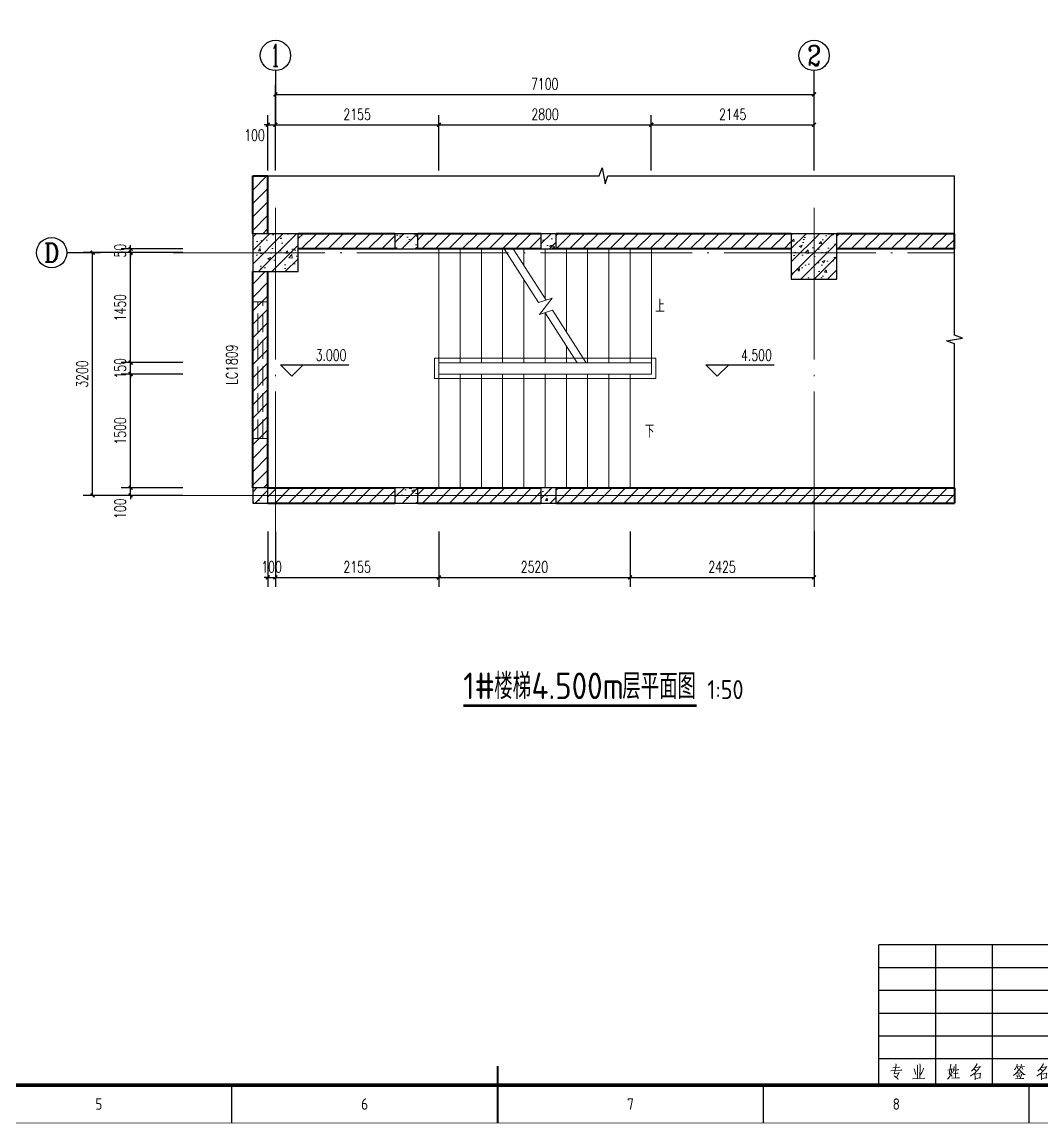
# Model space of a CAD drawing. Extents: x 238398 to 585159, y -66832 to 191741.
# Drawn here: x 379691 to 393136, y -66832 to -52309 of the extents above; entities that cross this region are included whole.
import ezdxf
from ezdxf.enums import TextEntityAlignment as Align

# ---------------------------------------------------------------- set-up
doc = ezdxf.new("R2010")
doc.units = 0
doc.header["$LTSCALE"] = 1000
doc.header["$MEASUREMENT"] = 0
doc.linetypes.add('DASH', pattern=[0.35, 0.25, -0.1])
doc.linetypes.add('DOTE', pattern=[2.42, 2, -0.2, 0.02, -0.2])
for name, color, linetype in [('AXIS', 3, 'Continuous'), ('AXIS_TEXT', 7, 'Continuous'), ('DIM_ELEV', 3, 'Continuous'), ('DIM_SYMB', 3, 'Continuous'), ('GZZ', 9, 'Continuous'), ('HQ2', 7, 'Continuous'), ('PUB_DIM', 76, 'Continuous'), ('WINDOW_TEXT', 7, 'Continuous')]:
    doc.layers.add(name, color=color, linetype=linetype)
for name, color, linetype, lineweight in [('COLUMN', 9, 'Continuous', 30), ('DOTE', 18, 'DOTE', 13), ('PUB_HATCH', 252, 'Continuous', 5), ('PUB_TEXT', 7, 'Continuous', 20), ('STAIR', 2, 'Continuous', 18), ('WALL', 4, 'Continuous', 40), ('WINDOW', 2, 'Continuous', 18)]:
    doc.layers.add(name, color=color, linetype=linetype, lineweight=lineweight)
doc.styles.add('_TCH_AXIS', font='complex.shx', dxfattribs={"bigfont": 'gbcbig.shx'})
doc.styles.add('_TCH_DIM', font='SIMPLEX', dxfattribs={"bigfont": 'GBCBIG'})
doc.styles.add('_TCH_DIM_T3', font='SIMPLEX', dxfattribs={"width": 0.705882, "bigfont": 'GBCBIG'})
doc.styles.add('_TCH_WINDOW', font='geditxt.shx', dxfattribs={"bigfont": 'hztxt1.shx'})
doc.styles.get("Standard").update_dxf_attribs({"font": 'gbenor.shx', "bigfont": 'gbcbig.shx'})
doc.styles.add('TK', font='GEDITXT.SHX', dxfattribs={"width": 0.85, "height": 3.5, "bigfont": 'hztxt1.shx'})
doc.dimstyles.new('_TCH_ARCH&&50', dxfattribs={"dimtxt": 148.75, "dimasz": 50, "dimexe": 125, "dimexo": 150, "dimgap": 63.125, "dimtad": 1, "dimdec": 0, "dimzin": 0, "dimdsep": 46, "dimtxsty": '_TCH_DIM_T3', "dimblk": 'ARCHTICK', "dimcen": 0.09, "dimazin": 2, "dimtfac": 1, "dimtdec": 0, "dimtix": 1, "dimtmove": 2, "dimatfit": 3, "dimfxl": 1, "dimtolj": 1, "dimtzin": 0, "dimarcsym": 0})
pattern_1 = [(45, (0, 89.76), (-88.388383, 88.388383), [])]
pattern_2 = [(45, (0, 0), (-88.388348, 88.388348), []), (50, (0, 0), (358.6301, -31.37607), [37.5, -412.5]), (355, (0, 0), (-69.37567, 376.09607), [30, -330]), (100.4514, (29.9, -2.6), (289.2547, 344.71977), [31.8701, -350.57106]), (46.1842, (0, 100), (533.6205, -82.7595), [56.25, -618.75]), (96.6356, (44.47, 93.1), (467.33135, 487.05894), [47.80514, -525.8565]), (351.1842, (0, 100), (467.331, 487.0593), [45, -495]), (21, (50, 75), (298.45353, -201.30945), [37.5, -412.5]), (326, (50, 75), (121.65767, 362.57502), [30, -330]), (71.4514, (74.87, 58.22), (420.1113, 161.26525), [31.8701, -350.57106]), (37.5, (0, 0), (6.079928, 166.446927), [0, -326, 0, -335, 0, -331.25]), (7.5, (0, 0), (131.53477, 197.205856), [0, -191, 0, -318.5, 0, -126.25]), (327.5, (-111.5, 0), (266.91122, -11.277436), [0, -125, 0, -390, 0, -517.5]), (317.5, (-161.5, 0), (291.59308, 50.05249), [0, -162.5, 0, -259, 0, -367.5])]

# ---------------------------------------------------------------- blocks, each defined once
blk = doc.blocks.new('GEDI_WK_A1')
at = {"color": 3}
for p, q in [((350.42, 0), (350.42, 10)), ((420.5, 0), (420.5, 10)), ((490.58, 0), (490.58, 10)), ((560.67, 0), (560.67, 10))]:
    blk.add_line(p, q, dxfattribs=at)
for points, const_width in [([(0, 0), (841, 0), (841, 594), (0, 594)], 0.1), ([(25, 10), (831, 10), (831, 584), (25, 584)], 1)]:
    blk.add_lwpolyline(points, close=True, dxfattribs=dict(at, const_width=const_width))
at = {"color": 3, "const_width": 0.5}
blk.add_lwpolyline([(420.5, 0), (420.5, 15)], dxfattribs=at)
at = {"color": 3}
for s, p in [('5', (315.38, 5)), ('6', (385.46, 5)), ('7', (455.54, 5)), ('8', (525.62, 5))]:
    blk.add_text(s, height=3, dxfattribs=at).set_placement(p, align=Align.MIDDLE)
blk = doc.blocks.new('GEDI_HQ2_2012')
at = {"layer": 'HQ2', "color": 2}
for p, q in [((0, 37), (-65, 37)), ((-65, 0), (-65, 37)), ((-50, 0), (-50, 37)), ((-35, 0), (-35, 37)), ((-15, 0), (-15, 37)), ((0, 0), (0, 37)), ((-65, 31), (0, 31)), ((-65, 25), (0, 25)), ((-65, 19), (0, 19)), ((-65, 13), (0, 13)), ((-65, 7), (0, 7)), ((0, 0), (0, 7)), ((-65, 0), (0, 0))]:
    blk.add_line(p, q, dxfattribs=at)
at = {"layer": 'HQ2', "color": 7, "lineweight": 0}
for points in [[(-61.84, 3.75), (-58.95, 3.96), (-59.09, 3.99), (-59.26, 3.96)], [(-61.32, 4.51), (-59.5, 4.74), (-59.61, 4.74), (-59.81, 4.67)], [(-60.48, 5.59), (-60.45, 5.32), (-60.68, 4.06), (-60.94, 2.94), (-61, 3), (-59.61, 3.24), (-59.64, 3.34), (-60.33, 1.98)], [(-55.7, 4.3), (-55.3, 3.17), (-55.24, 2.8)], [(-54.89, 5.32), (-54.83, 5.02), (-54.83, 1.71)], [(-54.16, 5.56), (-54.1, 5.29), (-54.16, 1.74)], [(-53.24, 4.44), (-53.3, 3.99), (-53.67, 3.34), (-54.13, 2.66)], [(-45.7, 4.4), (-45.7, 4.26), (-45.81, 3.69), (-45.9, 3.24), (-45.95, 2.94), (-46.07, 2.69), (-46.25, 2.39), (-46.42, 2.12), (-46.62, 1.84), (-46.85, 1.57)], [(-46.82, 3.96), (-45.72, 4.09)], [(-46.04, 5.53), (-46.04, 5.36), (-46.48, 3), (-46.3, 2.9), (-46.1, 2.73), (-45.92, 2.59), (-45.78, 2.42), (-45.7, 2.25)], [(-45.12, 4.88), (-45.12, 4.64), (-45.26, 3.99), (-45.4, 3.58), (-45.58, 3.21)], [(-45.29, 3), (-44.07, 3.17), (-44.22, 3.17), (-44.36, 3.11)], [(-45.17, 3.96), (-44.02, 4.06), (-44.1, 4.09), (-44.27, 4.06)], [(-44.71, 5.53), (-44.68, 5.32), (-44.74, 1.88)], [(-39.56, 4.64), (-39.47, 4.61), (-38.17, 4.84), (-38.25, 4.91), (-38.49, 4.57), (-38.74, 4.2), (-39.01, 3.89), (-39.3, 3.58), (-39.62, 3.27), (-39.96, 2.97), (-40.34, 2.69), (-40.4, 2.66), (-40.63, 2.52), (-40.86, 2.36)], [(-39.15, 5.7), (-39.18, 5.46), (-39.53, 4.91), (-39.73, 4.57), (-39.96, 4.26), (-40.25, 3.92), (-40.54, 3.69)], [(-39.88, 4.26), (-39.82, 4.23), (-39.5, 3.92), (-39.47, 3.75), (-39.59, 3.99)], [(-39.73, 3.04), (-39.67, 2.94), (-39.62, 2.08), (-39.59, 1.98), (-39.59, 1.37), (-39.62, 1.64), (-39.62, 1.74), (-38.19, 1.91), (-38.22, 1.91), (-38.37, 1.91), (-38.22, 3.17), (-38.17, 3.11), (-38.25, 3.07), (-39.64, 2.87)], [(-27.95, 4.37), (-27.98, 4.2), (-28.44, 3.58), (-28.47, 3.51), (-28.7, 3.21), (-29.11, 2.83), (-29.31, 2.66), (-29.51, 2.49)], [(-28.5, 5.49), (-28.53, 5.26), (-28.76, 4.74), (-28.96, 4.33), (-29.2, 3.99)], [(-28.73, 4.81), (-27.89, 4.91)], [(-28.53, 4.78), (-28.33, 4.26)], [(-27.57, 3.27), (-28.5, 3.14)], [(-28.07, 2.94), (-27.95, 2.42), (-28.01, 2.15), (-28.01, 2.52)], [(-28.01, 4.13), (-26.85, 2.83), (-26.38, 2.83), (-26.85, 2.87), (-27.08, 3.11)], [(-27.43, 5.49), (-27.4, 5.32), (-27.75, 4.37)], [(-27.6, 4.71), (-26.56, 4.88)], [(-27.28, 4.67), (-27.02, 4.13)], [(-22.07, 4.64), (-21.98, 4.61), (-20.68, 4.84), (-20.76, 4.91), (-20.99, 4.57), (-21.26, 4.2), (-21.52, 3.89), (-21.81, 3.58), (-22.12, 3.27), (-22.47, 2.97), (-22.85, 2.69), (-22.91, 2.66), (-23.14, 2.52), (-23.37, 2.36)], [(-21.66, 5.7), (-21.69, 5.46), (-22.04, 4.91), (-22.24, 4.57), (-22.47, 4.26), (-22.76, 3.92), (-23.05, 3.69)], [(-22.39, 4.26), (-22.33, 4.23), (-22.01, 3.92), (-21.98, 3.75), (-22.1, 3.99)], [(-22.24, 3.04), (-22.18, 2.94), (-22.12, 2.08), (-22.1, 1.98), (-22.1, 1.37), (-22.12, 1.64), (-22.12, 1.74), (-20.71, 1.91), (-20.74, 1.91), (-20.88, 1.91), (-20.74, 3.17), (-20.68, 3.11), (-20.76, 3.07), (-22.15, 2.87)], [(-11.41, 5.19), (-11.35, 4.84), (-11.32, 4.09), (-11.29, 3.31), (-11.29, 3.21), (-11.29, 2.66), (-11.29, 1.94), (-11.29, 2.18), (-10.17, 2.39), (-9.93, 2.15), (-9.87, 2.46), (-9.87, 2.87), (-9.84, 3.65), (-9.82, 4.47), (-9.82, 5.15), (-9.79, 5.05), (-11.32, 4.81)], [(-11.29, 3.58), (-10.17, 3.79), (-10.28, 3.82), (-10.54, 3.69)], [(-6.17, 2.63), (-4.37, 2.9), (-4.46, 2.94), (-4.57, 2.83)], [(-6.08, 4.57), (-4.37, 4.78)], [(-5.62, 5.49), (-5.56, 5.29), (-5.56, 2.73)], [(-5.53, 3.99), (-5.01, 4.09)], [(-5.5, 3.41), (-5.04, 3.51)], [(-4.8, 5.7), (-4.75, 5.49), (-4.83, 2.83)], [(-4.14, 5.22), (-4.05, 4.84), (-4.05, 4.09), (-4.08, 3.27), (-4.14, 2.76), (-4.28, 2.22), (-4.46, 1.88), (-4.78, 1.37)], [(-4.08, 3.07), (-4.02, 3.07), (-3.56, 3.17)], [(-4.05, 4.81), (-3.18, 4.98), (-3.27, 5.08), (-3.27, 4.03), (-3.27, 3.96), (-3.24, 2.42), (-3.27, 1.84), (-3.3, 1.5), (-3.33, 1.4), (-3.76, 1.84), (-3.36, 1.54)], [(-4.02, 3.96), (-3.53, 4.06)], [(-60.97, 2.42), (-60.62, 2.15), (-60.39, 1.98), (-60.13, 1.81), (-59.99, 1.67), (-59.9, 1.5)], [(-56.1, 1.64), (-52.83, 1.81), (-52.98, 1.84), (-53.3, 1.77)], [(-45.75, 1.81), (-43.72, 1.91), (-43.93, 1.94), (-44.27, 1.88)], [(-28.99, 1.61), (-26.79, 1.77), (-26.93, 1.77), (-27.25, 1.74)], [(-28.62, 2.66), (-28.47, 2.22), (-28.47, 2.01), (-28.5, 2.29)], [(-27.34, 2.9), (-27.34, 2.66), (-27.69, 1.71)], [(-5.5, 2.42), (-5.53, 2.25), (-5.76, 1.91), (-5.97, 1.67), (-6.17, 1.5)], [(-5.04, 2.52), (-4.72, 2.12), (-4.72, 1.94), (-4.83, 2.25)]]:
    blk.add_lwpolyline(points, dxfattribs=at)
blk.add_text('112233', height=0.0001).set_placement((-22.1, 1.74))
blk = doc.blocks.new('CEEC_TK_A1')
for name, p in [('GEDI_WK_A1', (0, 0)), ('GEDI_HQ2_2012', (586, 10))]:
    blk.add_blockref(name, p)
at = {"style": 'TK', "width": 0.85}
for tag, height, p in [('PROJECTNAME', 4.75, (776, 44)), ('PHASE', 4, (818, 44)), ('DRAWINGNAME', 4.75, (786, 31))]:
    blk.add_attdef(tag, text='', height=height, dxfattribs=at).set_placement(p, align=Align.MIDDLE_CENTER)
for tag, p, height in [('APPROVE', (663, 32.75), 3.5), ('DESIGN', (708, 32.75), 3.5), ('REVIEW1', (663, 25.75), 3.5), ('DRAW', (708, 25.75), 3.5), ('REVIEW2', (663, 18.75), 3.5), ('PROPORTION', (708, 18.75), 3.5), ('DRAWINGNUMBER', (758, 18.5), 4), ('CHECK', (663, 11.75), 3.5), ('DATE', (708, 11.75), 3.5), ('VERSION', (824, 11.75), 3.5)]:
    blk.add_attdef(tag, p, '', height=height, dxfattribs=at)
blk = doc.blocks.new('_ArchTick')
at = {"color": 0, "linetype": 'ByBlock', "const_width": 0.4}
blk.add_lwpolyline([(-0.5, -0.5), (0.5, 0.5)], dxfattribs=at)
blk = doc.blocks.new('*D236')
at = {"layer": 'Defpoints', "color": 0, "transparency": 16777216}
for p in [(390131, -53662), (387986, -54416), (390131, -54416)]:
    blk.add_point(p, dxfattribs=at)
at = {"layer": 'PUB_DIM', "color": 0, "lineweight": -2, "transparency": 16777216}
for p, q in [((387986, -54266), (387986, -53537)), ((390131, -54266), (390131, -53537)), ((387986, -53662), (390131, -53662))]:
    blk.add_line(p, q, dxfattribs=at)
at = {"layer": 'PUB_DIM', "color": 0, "lineweight": -2, "transparency": 16777216, "xscale": 50, "yscale": 50, "zscale": 50, "rotation": 180}
blk.add_blockref('_ArchTick', (387986, -53662), dxfattribs=at)
at = {"layer": 'PUB_DIM', "color": 0, "lineweight": -2, "transparency": 16777216, "xscale": 50, "yscale": 50, "zscale": 50}
blk.add_blockref('_ArchTick', (390131, -53662), dxfattribs=at)
at = {"layer": 'PUB_DIM', "color": 0, "transparency": 16777216, "insert": (389059, -53525), "char_height": 148.8, "attachment_point": 5, "style": '_TCH_DIM_T3'}
blk.add_mtext('\\A1;2145', dxfattribs=at)
blk = doc.blocks.new('*D237')
at = {"layer": 'Defpoints', "color": 0, "transparency": 16777216}
for p in [(387986, -53662), (385186, -54416), (387986, -54416)]:
    blk.add_point(p, dxfattribs=at)
at = {"layer": 'PUB_DIM', "color": 0, "lineweight": -2, "transparency": 16777216}
for p, q in [((385186, -54266), (385186, -53537)), ((387986, -54266), (387986, -53537)), ((385186, -53662), (387986, -53662))]:
    blk.add_line(p, q, dxfattribs=at)
at = {"layer": 'PUB_DIM', "color": 0, "lineweight": -2, "transparency": 16777216, "xscale": 50, "yscale": 50, "zscale": 50, "rotation": 180}
blk.add_blockref('_ArchTick', (385186, -53662), dxfattribs=at)
at = {"layer": 'PUB_DIM', "color": 0, "lineweight": -2, "transparency": 16777216, "xscale": 50, "yscale": 50, "zscale": 50}
blk.add_blockref('_ArchTick', (387986, -53662), dxfattribs=at)
at = {"layer": 'PUB_DIM', "color": 0, "transparency": 16777216, "insert": (386586, -53525), "char_height": 148.8, "attachment_point": 5, "style": '_TCH_DIM_T3'}
blk.add_mtext('\\A1;2800', dxfattribs=at)
blk = doc.blocks.new('*D238')
at = {"layer": 'Defpoints', "color": 0, "transparency": 16777216}
for p in [(385186, -53662), (383031, -54416), (385186, -54416)]:
    blk.add_point(p, dxfattribs=at)
at = {"layer": 'PUB_DIM', "color": 0, "lineweight": -2, "transparency": 16777216}
for p, q in [((383031, -54266), (383031, -53537)), ((385186, -54266), (385186, -53537)), ((383031, -53662), (385186, -53662))]:
    blk.add_line(p, q, dxfattribs=at)
at = {"layer": 'PUB_DIM', "color": 0, "lineweight": -2, "transparency": 16777216, "xscale": 50, "yscale": 50, "zscale": 50, "rotation": 180}
blk.add_blockref('_ArchTick', (383031, -53662), dxfattribs=at)
at = {"layer": 'PUB_DIM', "color": 0, "lineweight": -2, "transparency": 16777216, "xscale": 50, "yscale": 50, "zscale": 50}
blk.add_blockref('_ArchTick', (385186, -53662), dxfattribs=at)
at = {"layer": 'PUB_DIM', "color": 0, "transparency": 16777216, "insert": (384109, -53525), "char_height": 148.8, "attachment_point": 5, "style": '_TCH_DIM_T3'}
blk.add_mtext('\\A1;2155', dxfattribs=at)
blk = doc.blocks.new('*D239')
at = {"layer": 'Defpoints', "color": 0, "transparency": 16777216}
for p in [(383031, -53662), (382931, -54416), (383031, -54416)]:
    blk.add_point(p, dxfattribs=at)
at = {"layer": 'PUB_DIM', "color": 0, "lineweight": -2, "transparency": 16777216}
for p, q in [((382931, -54266), (382931, -53537)), ((383031, -54266), (383031, -53537)), ((382931, -53662), (382881, -53662)), ((382931, -53662), (383031, -53662)), ((383031, -53662), (383081, -53662))]:
    blk.add_line(p, q, dxfattribs=at)
at = {"layer": 'PUB_DIM', "color": 0, "lineweight": -2, "transparency": 16777216, "xscale": 50, "yscale": 50, "zscale": 50}
blk.add_blockref('_ArchTick', (382931, -53662), dxfattribs=at)
at = {"layer": 'PUB_DIM', "color": 0, "lineweight": -2, "transparency": 16777216, "xscale": 50, "yscale": 50, "zscale": 50, "rotation": 180}
blk.add_blockref('_ArchTick', (383031, -53662), dxfattribs=at)
at = {"layer": 'PUB_DIM', "color": 0, "transparency": 16777216, "insert": (382756, -53800), "char_height": 148.8, "attachment_point": 5, "style": '_TCH_DIM_T3'}
blk.add_mtext('\\A1;100', dxfattribs=at)
blk = doc.blocks.new('*D266')
at = {"layer": 'Defpoints', "color": 0, "transparency": 16777216}
for p in [(382931, -58875), (383031, -58875), (383031, -59629)]:
    blk.add_point(p, dxfattribs=at)
at = {"layer": 'PUB_DIM', "color": 0, "lineweight": -2, "transparency": 16777216}
for p, q in [((382931, -59025), (382931, -59754)), ((383031, -59025), (383031, -59754)), ((382931, -59629), (382881, -59629)), ((382931, -59629), (383031, -59629)), ((383031, -59629), (383081, -59629))]:
    blk.add_line(p, q, dxfattribs=at)
at = {"layer": 'PUB_DIM', "color": 0, "lineweight": -2, "transparency": 16777216, "xscale": 50, "yscale": 50, "zscale": 50}
blk.add_blockref('_ArchTick', (382931, -59629), dxfattribs=at)
at = {"layer": 'PUB_DIM', "color": 0, "lineweight": -2, "transparency": 16777216, "xscale": 50, "yscale": 50, "zscale": 50, "rotation": 180}
blk.add_blockref('_ArchTick', (383031, -59629), dxfattribs=at)
at = {"layer": 'PUB_DIM', "color": 0, "transparency": 16777216, "insert": (382981, -59491), "char_height": 148.8, "attachment_point": 5, "style": '_TCH_DIM_T3'}
blk.add_mtext('\\A1;100', dxfattribs=at)
blk = doc.blocks.new('*D267')
at = {"layer": 'Defpoints', "color": 0, "transparency": 16777216}
for p in [(383031, -58875), (385186, -58875), (385186, -59629)]:
    blk.add_point(p, dxfattribs=at)
at = {"layer": 'PUB_DIM', "color": 0, "lineweight": -2, "transparency": 16777216}
for p, q in [((383031, -59025), (383031, -59754)), ((385186, -59025), (385186, -59754)), ((383031, -59629), (385186, -59629))]:
    blk.add_line(p, q, dxfattribs=at)
at = {"layer": 'PUB_DIM', "color": 0, "lineweight": -2, "transparency": 16777216, "xscale": 50, "yscale": 50, "zscale": 50, "rotation": 180}
blk.add_blockref('_ArchTick', (383031, -59629), dxfattribs=at)
at = {"layer": 'PUB_DIM', "color": 0, "lineweight": -2, "transparency": 16777216, "xscale": 50, "yscale": 50, "zscale": 50}
blk.add_blockref('_ArchTick', (385186, -59629), dxfattribs=at)
at = {"layer": 'PUB_DIM', "color": 0, "transparency": 16777216, "insert": (384109, -59491), "char_height": 148.8, "attachment_point": 5, "style": '_TCH_DIM_T3'}
blk.add_mtext('\\A1;2155', dxfattribs=at)
blk = doc.blocks.new('*D268')
at = {"layer": 'Defpoints', "color": 0, "transparency": 16777216}
for p in [(385186, -58875), (387706, -58875), (387706, -59629)]:
    blk.add_point(p, dxfattribs=at)
at = {"layer": 'PUB_DIM', "color": 0, "lineweight": -2, "transparency": 16777216}
for p, q in [((385186, -59025), (385186, -59754)), ((387706, -59025), (387706, -59754)), ((385186, -59629), (387706, -59629))]:
    blk.add_line(p, q, dxfattribs=at)
at = {"layer": 'PUB_DIM', "color": 0, "lineweight": -2, "transparency": 16777216, "xscale": 50, "yscale": 50, "zscale": 50, "rotation": 180}
blk.add_blockref('_ArchTick', (385186, -59629), dxfattribs=at)
at = {"layer": 'PUB_DIM', "color": 0, "lineweight": -2, "transparency": 16777216, "xscale": 50, "yscale": 50, "zscale": 50}
blk.add_blockref('_ArchTick', (387706, -59629), dxfattribs=at)
at = {"layer": 'PUB_DIM', "color": 0, "transparency": 16777216, "insert": (386446, -59491), "char_height": 148.8, "attachment_point": 5, "style": '_TCH_DIM_T3'}
blk.add_mtext('\\A1;2520', dxfattribs=at)
blk = doc.blocks.new('*D269')
at = {"layer": 'Defpoints', "color": 0, "transparency": 16777216}
for p in [(387706, -58875), (390131, -58875), (390131, -59629)]:
    blk.add_point(p, dxfattribs=at)
at = {"layer": 'PUB_DIM', "color": 0, "lineweight": -2, "transparency": 16777216}
for p, q in [((387706, -59025), (387706, -59754)), ((390131, -59025), (390131, -59754)), ((387706, -59629), (390131, -59629))]:
    blk.add_line(p, q, dxfattribs=at)
at = {"layer": 'PUB_DIM', "color": 0, "lineweight": -2, "transparency": 16777216, "xscale": 50, "yscale": 50, "zscale": 50, "rotation": 180}
blk.add_blockref('_ArchTick', (387706, -59629), dxfattribs=at)
at = {"layer": 'PUB_DIM', "color": 0, "lineweight": -2, "transparency": 16777216, "xscale": 50, "yscale": 50, "zscale": 50}
blk.add_blockref('_ArchTick', (390131, -59629), dxfattribs=at)
at = {"layer": 'PUB_DIM', "color": 0, "transparency": 16777216, "insert": (388919, -59491), "char_height": 148.8, "attachment_point": 5, "style": '_TCH_DIM_T3'}
blk.add_mtext('\\A1;2425', dxfattribs=at)
blk = doc.blocks.new('*D270')
at = {"layer": 'Defpoints', "color": 0, "transparency": 16777216}
for p in [(390131, -53262), (383031, -54415), (390131, -54415)]:
    blk.add_point(p, dxfattribs=at)
at = {"layer": 'PUB_DIM', "color": 0, "lineweight": -2, "transparency": 16777216}
for p, q in [((383031, -54265), (383031, -53137)), ((390131, -54265), (390131, -53137)), ((383031, -53262), (390131, -53262))]:
    blk.add_line(p, q, dxfattribs=at)
at = {"layer": 'PUB_DIM', "color": 0, "lineweight": -2, "transparency": 16777216, "xscale": 50, "yscale": 50, "zscale": 50, "rotation": 180}
blk.add_blockref('_ArchTick', (383031, -53262), dxfattribs=at)
at = {"layer": 'PUB_DIM', "color": 0, "lineweight": -2, "transparency": 16777216, "xscale": 50, "yscale": 50, "zscale": 50}
blk.add_blockref('_ArchTick', (390131, -53262), dxfattribs=at)
at = {"layer": 'PUB_DIM', "color": 0, "transparency": 16777216, "insert": (386581, -53125), "char_height": 148.8, "attachment_point": 5, "style": '_TCH_DIM_T3'}
blk.add_mtext('\\A1;7100', dxfattribs=at)
blk = doc.blocks.new('*D462')
at = {"layer": 'Defpoints', "color": 0, "transparency": 16777216}
for p in [(380622, -55348), (381960, -55348), (381960, -58548)]:
    blk.add_point(p, dxfattribs=at)
at = {"layer": 'PUB_DIM', "color": 0, "lineweight": -2, "transparency": 16777216}
for p, q in [((381810, -55348), (380497, -55348)), ((380622, -58548), (380622, -55348)), ((381810, -58548), (380497, -58548))]:
    blk.add_line(p, q, dxfattribs=at)
at = {"layer": 'PUB_DIM', "color": 0, "lineweight": -2, "transparency": 16777216, "xscale": 50, "yscale": 50, "zscale": 50}
for p, rotation in [((380622, -55348), 90), ((380622, -58548), 270)]:
    blk.add_blockref('_ArchTick', p, dxfattribs=dict(at, rotation=rotation))
at = {"layer": 'PUB_DIM', "color": 0, "transparency": 16777216, "insert": (380485, -56948), "char_height": 148.8, "attachment_point": 5, "rotation": 90, "style": '_TCH_DIM_T3'}
blk.add_mtext('\\A1;3200', dxfattribs=at)
blk = doc.blocks.new('*D463')
at = {"layer": 'Defpoints', "color": 0, "transparency": 16777216}
for p in [(381123, -58448), (381960, -58448), (381960, -58548)]:
    blk.add_point(p, dxfattribs=at)
at = {"layer": 'PUB_DIM', "color": 0, "lineweight": -2, "transparency": 16777216}
for p, q in [((381810, -58448), (380998, -58448)), ((381123, -58448), (381123, -58398)), ((381123, -58548), (381123, -58448)), ((381810, -58548), (380998, -58548)), ((381123, -58548), (381123, -58598))]:
    blk.add_line(p, q, dxfattribs=at)
at = {"layer": 'PUB_DIM', "color": 0, "lineweight": -2, "transparency": 16777216, "xscale": 50, "yscale": 50, "zscale": 50}
for p, rotation in [((381123, -58448), 270), ((381123, -58548), 90)]:
    blk.add_blockref('_ArchTick', p, dxfattribs=dict(at, rotation=rotation))
at = {"layer": 'PUB_DIM', "color": 0, "transparency": 16777216, "insert": (380985, -58723), "char_height": 148.8, "attachment_point": 5, "rotation": 90, "style": '_TCH_DIM_T3'}
blk.add_mtext('\\A1;100', dxfattribs=at)
blk = doc.blocks.new('*D464')
at = {"layer": 'Defpoints', "color": 0, "transparency": 16777216}
for p in [(381123, -56948), (381960, -56948), (381960, -58448)]:
    blk.add_point(p, dxfattribs=at)
at = {"layer": 'PUB_DIM', "color": 0, "lineweight": -2, "transparency": 16777216}
for p, q in [((381810, -56948), (380998, -56948)), ((381123, -58448), (381123, -56948)), ((381810, -58448), (380998, -58448))]:
    blk.add_line(p, q, dxfattribs=at)
at = {"layer": 'PUB_DIM', "color": 0, "lineweight": -2, "transparency": 16777216, "xscale": 50, "yscale": 50, "zscale": 50}
for p, rotation in [((381123, -56948), 90), ((381123, -58448), 270)]:
    blk.add_blockref('_ArchTick', p, dxfattribs=dict(at, rotation=rotation))
at = {"layer": 'PUB_DIM', "color": 0, "transparency": 16777216, "insert": (380985, -57698), "char_height": 148.8, "attachment_point": 5, "rotation": 90, "style": '_TCH_DIM_T3'}
blk.add_mtext('\\A1;1500', dxfattribs=at)
blk = doc.blocks.new('*D465')
at = {"layer": 'Defpoints', "color": 0, "transparency": 16777216}
for p in [(381123, -56798), (381960, -56798), (381960, -56948)]:
    blk.add_point(p, dxfattribs=at)
at = {"layer": 'PUB_DIM', "color": 0, "lineweight": -2, "transparency": 16777216}
for p, q in [((381123, -56798), (381123, -56748)), ((381810, -56798), (380998, -56798)), ((381123, -56948), (381123, -56798)), ((381810, -56948), (380998, -56948)), ((381123, -56948), (381123, -56998))]:
    blk.add_line(p, q, dxfattribs=at)
at = {"layer": 'PUB_DIM', "color": 0, "lineweight": -2, "transparency": 16777216, "xscale": 50, "yscale": 50, "zscale": 50}
for p, rotation in [((381123, -56798), 270), ((381123, -56948), 90)]:
    blk.add_blockref('_ArchTick', p, dxfattribs=dict(at, rotation=rotation))
at = {"layer": 'PUB_DIM', "color": 0, "transparency": 16777216, "insert": (380985, -56873), "char_height": 148.8, "attachment_point": 5, "rotation": 90, "style": '_TCH_DIM_T3'}
blk.add_mtext('\\A1;150', dxfattribs=at)
blk = doc.blocks.new('*D466')
at = {"layer": 'Defpoints', "color": 0, "transparency": 16777216}
for p in [(381123, -55348), (381960, -55348), (381960, -56798)]:
    blk.add_point(p, dxfattribs=at)
at = {"layer": 'PUB_DIM', "color": 0, "lineweight": -2, "transparency": 16777216}
for p, q in [((381810, -55348), (380998, -55348)), ((381123, -56798), (381123, -55348)), ((381810, -56798), (380998, -56798))]:
    blk.add_line(p, q, dxfattribs=at)
at = {"layer": 'PUB_DIM', "color": 0, "lineweight": -2, "transparency": 16777216, "xscale": 50, "yscale": 50, "zscale": 50}
for p, rotation in [((381123, -55348), 90), ((381123, -56798), 270)]:
    blk.add_blockref('_ArchTick', p, dxfattribs=dict(at, rotation=rotation))
at = {"layer": 'PUB_DIM', "color": 0, "transparency": 16777216, "insert": (380985, -56073), "char_height": 148.8, "attachment_point": 5, "rotation": 90, "style": '_TCH_DIM_T3'}
blk.add_mtext('\\A1;1450', dxfattribs=at)
blk = doc.blocks.new('*D467')
at = {"layer": 'Defpoints', "color": 0, "transparency": 16777216}
for p in [(381123, -55298), (381960, -55298), (381960, -55348)]:
    blk.add_point(p, dxfattribs=at)
at = {"layer": 'PUB_DIM', "color": 0, "lineweight": -2, "transparency": 16777216}
for p, q in [((381810, -55298), (380998, -55298)), ((381123, -55298), (381123, -55248)), ((381123, -55348), (381123, -55298)), ((381810, -55348), (380998, -55348)), ((381123, -55348), (381123, -55398))]:
    blk.add_line(p, q, dxfattribs=at)
at = {"layer": 'PUB_DIM', "color": 0, "lineweight": -2, "transparency": 16777216, "xscale": 50, "yscale": 50, "zscale": 50}
for p, rotation in [((381123, -55298), 270), ((381123, -55348), 90)]:
    blk.add_blockref('_ArchTick', p, dxfattribs=dict(at, rotation=rotation))
at = {"layer": 'PUB_DIM', "color": 0, "transparency": 16777216, "insert": (380985, -55323), "char_height": 148.8, "attachment_point": 5, "rotation": 90, "style": '_TCH_DIM_T3'}
blk.add_mtext('\\A1;50', dxfattribs=at)

msp = doc.modelspace()

# ---------------------------------------------------------------- hatches: boundary and pattern name
at = {"layer": 'PUB_HATCH'}
h = msp.add_hatch(dxfattribs=at)
h.set_pattern_fill('普通砖', color=256, scale=50, style=0)
h.set_pattern_definition(pattern_1)
h.paths.add_polyline_path([(382731.5, -55098.4), (382931.5, -55098.4), (382931.5, -54336.2), (382731.5, -54336.2)])
h = msp.add_hatch(dxfattribs=at)
h.set_pattern_fill('钢筋混凝土', color=256, scale=50, style=0)
h.set_pattern_definition(pattern_2)
h.paths.add_polyline_path([(382731.5, -55598.4), (383331.5, -55598.4), (383331.5, -55098.4), (382731.5, -55098.4)])
h = msp.add_hatch(dxfattribs=at)
h.set_pattern_fill('普通砖', color=256, scale=50, style=0)
h.set_pattern_definition(pattern_1)
h.paths.add_polyline_path([(384606.5, -55298.4), (384606.5, -55098.4), (383331.5, -55098.4), (383331.5, -55298.4)])
h = msp.add_hatch(dxfattribs=at)
h.set_pattern_fill('钢筋混凝土', color=256, scale=50, style=0)
h.set_pattern_definition(pattern_2)
h.paths.add_polyline_path([(384606.5, -55098.4), (384606.5, -55298.4), (384906.5, -55298.4), (384906.5, -55098.4)])
h = msp.add_hatch(dxfattribs=at)
h.set_pattern_fill('普通砖', color=256, scale=50, style=0)
h.set_pattern_definition(pattern_1)
h.paths.add_polyline_path([(384906.5, -55098.4), (384906.5, -55298.4), (386531.5, -55298.4), (386531.5, -55098.4)])
h = msp.add_hatch(dxfattribs=at)
h.set_pattern_fill('钢筋混凝土', color=256, scale=50, style=0)
h.set_pattern_definition(pattern_2)
h.paths.add_polyline_path([(386531.5, -55298.4), (386731.5, -55298.4), (386731.5, -55098.4), (386531.5, -55098.4)])
h = msp.add_hatch(dxfattribs=at)
h.set_pattern_fill('普通砖', color=256, scale=50, style=0)
h.set_pattern_definition(pattern_1)
h.paths.add_polyline_path([(386731.5, -55098.4), (386731.5, -55298.4), (389831.5, -55298.4), (389831.5, -55098.4)])
h = msp.add_hatch(dxfattribs=at)
h.set_pattern_fill('钢筋混凝土', color=256, scale=50, style=0)
h.set_pattern_definition(pattern_2)
h.paths.add_polyline_path([(390431.5, -55698.4), (390431.5, -55098.4), (389831.5, -55098.4), (389831.5, -55698.4)])
h = msp.add_hatch(dxfattribs=at)
h.set_pattern_fill('普通砖', color=256, scale=50, style=0)
h.set_pattern_definition(pattern_1)
h.paths.add_polyline_path([(391982.5, -55098.4), (390431.5, -55098.4), (390431.5, -55298.4), (391982.5, -55298.4)])
h = msp.add_hatch(dxfattribs=at)
h.set_pattern_fill('普通砖', color=256, scale=50, style=0)
h.set_pattern_definition(pattern_1)
h.paths.add_polyline_path([(382731.5, -58448.4), (382931.5, -58448.4), (382931.5, -55598.4), (382731.5, -55598.4)])
h = msp.add_hatch(dxfattribs=at)
h.set_pattern_fill('钢筋混凝土', color=256, scale=50, style=0)
h.set_pattern_definition(pattern_2)
h.paths.add_polyline_path([(382731.5, -58648.4), (382931.5, -58648.4), (382931.5, -58448.4), (382731.5, -58448.4)])
h = msp.add_hatch(dxfattribs=at)
h.set_pattern_fill('普通砖', color=256, scale=50, style=0)
h.set_pattern_definition(pattern_1)
h.paths.add_polyline_path([(384606.5, -58648.4), (384606.5, -58448.4), (382931.5, -58448.4), (382931.5, -58648.4)])
h = msp.add_hatch(dxfattribs=at)
h.set_pattern_fill('钢筋混凝土', color=256, scale=50, style=0)
h.set_pattern_definition(pattern_2)
h.paths.add_polyline_path([(384606.5, -58448.4), (384606.5, -58648.4), (384906.5, -58648.4), (384906.5, -58448.4)])
h = msp.add_hatch(dxfattribs=at)
h.set_pattern_fill('普通砖', color=256, scale=50, style=0)
h.set_pattern_definition(pattern_1)
h.paths.add_polyline_path([(386531.5, -58648.4), (386531.5, -58448.4), (384906.5, -58448.4), (384906.5, -58648.4)])
h = msp.add_hatch(dxfattribs=at)
h.set_pattern_fill('钢筋混凝土', color=256, scale=50, style=0)
h.set_pattern_definition(pattern_2)
h.paths.add_polyline_path([(386531.5, -58648.4), (386731.5, -58648.4), (386731.5, -58448.4), (386531.5, -58448.4)])
h = msp.add_hatch(dxfattribs=at)
h.set_pattern_fill('普通砖', color=256, scale=50, style=0)
h.set_pattern_definition(pattern_1)
h.paths.add_polyline_path([(386731.5, -58448.4), (386731.5, -58648.4), (391982.5, -58648.4), (391982.5, -58448.4)])

# ---------------------------------------------------------------- linework, layer by layer
at = {"layer": 'AXIS'}
for p, q in [((383031.5, -52949), (383031.5, -53662.2)), ((390131.5, -53662.2), (390131.5, -52949)), ((380726.3, -55348.4), (380281.7, -55348.4))]:
    msp.add_line(p, q, dxfattribs=at)
for centre in [(383031.5, -52749), (390131.5, -52749), (380081.7, -55348.4)]:
    msp.add_circle(centre, 200, dxfattribs=at)
at = {"layer": 'COLUMN'}
for p, q in [((383331.5, -55098.4), (382731.5, -55098.4)), ((382731.5, -55098.4), (382731.5, -55598.4)), ((383331.5, -55598.4), (383331.5, -55098.4)), ((390431.5, -55098.4), (389831.5, -55098.4)), ((389831.5, -55098.4), (389831.5, -55698.4)), ((390431.5, -55698.4), (390431.5, -55098.4)), ((382731.5, -55598.4), (383331.5, -55598.4)), ((389831.5, -55698.4), (390431.5, -55698.4))]:
    msp.add_line(p, q, dxfattribs=at)
at = {"layer": 'DIM_ELEV'}
for p, q in [((383249, -56975.7), (383099, -56825.7)), ((383099, -56825.7), (383997.4, -56825.7)), ((383249, -56975.7), (383399, -56825.7)), ((388856.3, -56975.7), (388706.3, -56825.7)), ((388706.3, -56825.7), (389604.6, -56825.7)), ((388856.3, -56975.7), (389006.3, -56825.7))]:
    msp.add_line(p, q, dxfattribs=at)
at = {"layer": 'DIM_SYMB'}
for points in [[(382731.5, -54336.2), (387300.7, -54336.2), (387339, -54231.2), (387376, -54441.2), (387413.2, -54336.2), (391982.5, -54336.2)], [(391982.5, -58648.4), (391982.5, -56548.6), (391877.5, -56510.3), (392087.5, -56473.3), (391982.5, -56436.1), (391982.5, -54336.2)]]:
    msp.add_lwpolyline(points, dxfattribs=at)
for points in [[(387846.5, -57698.4, 0, 0, 0), (384059, -57698.4, 0, 0, 0), (384059, -56048.4, 0, 0, 0), (386349.2, -56048.4, 40, 0, 0), (386499.2, -56048.4, 0, 0, 0)], [(387986.5, -56048.4, 0, 0, 0), (386849.5, -56048.4, 40, 0, 0), (386699.5, -56048.4, 0, 0, 0)]]:
    msp.add_lwpolyline(points, format="xyseb", dxfattribs=at)
at = {"layer": 'DIM_SYMB', "const_width": 35}
msp.add_lwpolyline([(385507.2, -61321.1), (388585.1, -61321.1)], dxfattribs=at)
at = {"layer": 'DOTE'}
for p, q in [((381684.6, -55348.4), (391982.5, -55348.4)), ((381684.6, -58548.4), (391982.5, -58548.4)), ((383031.5, -58548.4), (391982.5, -58548.4))]:
    msp.add_line(p, q, dxfattribs=at)
for points in [[(383031.5, -54756.6), (383031.5, -59337.5)], [(390131.5, -54756.6), (390131.5, -59337.5)]]:
    msp.add_lwpolyline(points, dxfattribs=at)
at = {"layer": 'GZZ'}
for p, q in [((384606.5, -55098.4), (384606.5, -55298.4)), ((384906.5, -55098.4), (384606.5, -55098.4)), ((384906.5, -55298.4), (384906.5, -55098.4)), ((386731.5, -55098.4), (386531.5, -55098.4)), ((386531.5, -55098.4), (386531.5, -55298.4)), ((386731.5, -55298.4), (386731.5, -55098.4)), ((384606.5, -55298.4), (384906.5, -55298.4)), ((386531.5, -55298.4), (386731.5, -55298.4)), ((382931.5, -58448.4), (382731.5, -58448.4)), ((382731.5, -58448.4), (382731.5, -58648.4)), ((382931.5, -58648.4), (382931.5, -58448.4)), ((384606.5, -58448.4), (384606.5, -58648.4)), ((384906.5, -58448.4), (384606.5, -58448.4)), ((384906.5, -58648.4), (384906.5, -58448.4)), ((386731.5, -58448.4), (386531.5, -58448.4)), ((386531.5, -58448.4), (386531.5, -58648.4)), ((386731.5, -58648.4), (386731.5, -58448.4)), ((382731.5, -58648.4), (382931.5, -58648.4)), ((384606.5, -58648.4), (384906.5, -58648.4)), ((386531.5, -58648.4), (386731.5, -58648.4))]:
    msp.add_line(p, q, dxfattribs=at)
at = {"layer": 'STAIR'}
for p, q in [((385186.5, -55298.4), (383331.5, -55298.4)), ((386045.9, -55298.4), (385186.5, -55298.4)), ((385186.5, -56798.4), (385186.5, -55298.4)), ((385186.5, -58448.4), (385186.5, -55298.4)), ((385466.5, -56798.4), (385466.5, -55298.4)), ((385746.5, -56798.4), (385746.5, -55298.4)), ((386026.5, -56798.4), (386026.5, -55298.4)), ((386499.4, -56005.3), (386045.9, -55298.4)), ((387986.5, -55298.4), (386164.7, -55298.4)), ((386598.1, -55973.9), (386164.7, -55298.4)), ((386306.5, -55519.3), (386306.5, -55298.4)), ((386586.5, -55955.8), (386586.5, -55298.4)), ((386866.5, -56392.3), (386866.5, -55298.4)), ((387146.5, -56798.4), (387146.5, -55298.4)), ((387426.5, -56798.4), (387426.5, -55298.4)), ((387706.5, -56798.4), (387706.5, -55298.4)), ((387986.5, -56798.4), (387986.5, -55298.4)), ((382931.5, -55598.4), (382931.5, -58448.4)), ((386306.5, -56798.4), (386306.5, -55704.5)), ((386677.4, -55948.6), (386499.4, -56005.3)), ((386514.3, -56162.5), (386677.4, -55948.6)), ((386684.3, -56108.3), (386514.3, -56162.5)), ((387008.2, -56798.4), (386585.7, -56139.7)), ((386586.5, -56798.4), (386586.5, -56141)), ((387127, -56798.4), (386684.3, -56108.3)), ((386866.5, -56798.4), (386866.5, -56577.5)), ((388046.5, -56738.4), (385126.5, -56738.4)), ((385126.5, -56738.4), (385126.5, -57008.4)), ((388046.5, -57008.4), (388046.5, -56738.4)), ((387008.2, -56798.4), (385186.5, -56798.4)), ((387986.5, -56798.4), (385186.5, -56798.4)), ((385186.5, -56798.4), (385186.5, -56948.4)), ((387986.5, -56798.4), (387127, -56798.4)), ((387986.5, -56798.4), (387986.5, -56948.4)), ((387986.5, -56948.4), (387986.5, -56798.4)), ((385126.5, -57008.4), (388046.5, -57008.4)), ((385186.5, -56948.4), (387706.5, -56948.4)), ((385186.5, -56948.4), (385186.5, -58448.4)), ((385186.5, -56948.4), (387986.5, -56948.4)), ((385466.5, -56948.4), (385466.5, -58448.4)), ((385746.5, -56948.4), (385746.5, -58448.4)), ((386026.5, -56948.4), (386026.5, -58448.4)), ((386306.5, -56948.4), (386306.5, -58448.4)), ((386586.5, -56948.4), (386586.5, -58448.4)), ((386866.5, -56948.4), (386866.5, -58448.4)), ((387146.5, -56948.4), (387146.5, -58448.4)), ((387426.5, -56948.4), (387426.5, -58448.4)), ((387706.5, -56948.4), (387706.5, -58448.4)), ((382931.5, -58448.4), (384606.5, -58448.4)), ((384906.5, -58448.4), (385186.5, -58448.4)), ((385186.5, -58448.4), (386531.5, -58448.4)), ((386731.5, -58448.4), (387706.5, -58448.4))]:
    msp.add_line(p, q, dxfattribs=at)
at = {"layer": 'WALL'}
for p, q in [((382731.5, -55098.4), (382731.5, -54336.2)), ((382731.5, -54336.2), (382931.5, -54336.2)), ((382931.5, -55098.4), (382931.5, -54336.2)), ((384606.5, -55098.4), (383331.5, -55098.4)), ((386531.5, -55098.4), (384906.5, -55098.4)), ((389831.5, -55098.4), (386731.5, -55098.4)), ((391982.5, -55098.4), (390431.5, -55098.4)), ((391982.5, -55298.4), (391982.5, -55098.4)), ((384606.5, -55298.4), (383331.5, -55298.4)), ((386531.5, -55298.4), (384906.5, -55298.4)), ((389831.5, -55298.4), (386731.5, -55298.4)), ((391982.5, -55298.4), (390431.5, -55298.4)), ((382731.5, -58448.4), (382731.5, -55598.4)), ((382931.5, -58448.4), (382931.5, -55598.4)), ((382931.5, -58448.4), (384606.5, -58448.4)), ((384906.5, -58448.4), (386531.5, -58448.4)), ((386731.5, -58448.4), (391982.5, -58448.4)), ((391982.5, -58448.4), (391982.5, -58648.4)), ((382931.5, -58648.4), (384606.5, -58648.4)), ((384906.5, -58648.4), (386531.5, -58648.4)), ((386731.5, -58648.4), (391982.5, -58648.4))]:
    msp.add_line(p, q, dxfattribs=at)
at = {"layer": 'WINDOW', "linetype": 'DASH'}
for p, q in [((382731.5, -55998.2, 900), (382931.5, -55998.2, 900)), ((382798.1, -57798.2, 900), (382798.1, -55998.2, 900)), ((382864.8, -57798.2, 900), (382864.8, -55998.2, 900)), ((382731.5, -57798.2, 900), (382931.5, -57798.2, 900))]:
    msp.add_line(p, q, dxfattribs=at)

# ---------------------------------------------------------------- block references
at = {"xscale": 50, "yscale": 50, "zscale": 50}
msp.add_blockref('CEEC_TK_A1', (364934.5, -66819.8), dxfattribs=at)

# ---------------------------------------------------------------- texts
at = {"layer": 'AXIS_TEXT', "style": '_TCH_AXIS'}
for s, height, p, p2 in [('1', 294.1, (382968.4, -52896), (383094.5, -52896)), ('2', 266.3, (390042.7, -52882.1), (390220.2, -52882.1)), ('D', 248.7, (379981.1, -55472.8), (380182.4, -55472.8))]:
    msp.add_text(s, height=height, dxfattribs=at).set_placement(p, p2, align=Align.FIT)
at = {"layer": 'PUB_TEXT', "style": '_TCH_DIM'}
for s, p in [('上', (388039, -56135.9)), ('下', (387899, -57785.9))]:
    msp.add_text(s, height=168.8, dxfattribs=at).set_placement(p)
at = {"layer": 'PUB_TEXT', "style": '_TCH_DIM', "width": 0.705882}
for s, p in [('3.000', (383562.4, -56773.2)), ('4.500', (389169.6, -56773.2))]:
    msp.add_text(s, height=148.75, dxfattribs=at).set_placement(p)
at = {"layer": 'PUB_TEXT'}
for s, height, p in [('1#', 350, (385507.2, -61232.5)), ('楼梯', 337.59, (385915.6, -61232.5)), ('4.500m', 350, (386407.1, -61232.5)), ('层平面图', 337.59, (387602.9, -61232.5)), ('1:50', 250, (388725.1, -61232.5))]:
    msp.add_text(s, height=height, dxfattribs=at).set_placement(p)
at = {"layer": 'WINDOW_TEXT', "style": '_TCH_WINDOW', "width": 0.705882}
msp.add_text('LC1809', height=148.75, rotation=90, dxfattribs=at).set_placement((382530.8, -57090.7))

# ---------------------------------------------------------------- dimensions: what is measured, and where the dimension line sits
at = {"layer": 'PUB_DIM'}
for p1, p2, distance, picture, middle in [((383031.5, -54415.3), (390131.5, -54415.3), 1153.1, '*D270', (386581.5, -53124.7)), ((383031.5, -54416.2), (385186.5, -54416.2), 754, '*D238', (384109, -53524.7)), ((385186.5, -54416.2), (387986.5, -54416.2), 754, '*D237', (386586.5, -53524.7)), ((387986.5, -54416.2), (390131.5, -54416.2), 754, '*D236', (389059, -53524.7)), ((381960.4, -58548.4), (381960.4, -55348.4), 1337.9, '*D462', (380485, -56948.4)), ((381960.4, -55348.4), (381960.4, -55298.4), 837.4, '*D467', (380985.5, -55323.4)), ((381960.4, -56798.4), (381960.4, -55348.4), 837.4, '*D466', (380985.5, -56073.4)), ((381960.4, -56948.4), (381960.4, -56798.4), 837.4, '*D465', (380985.5, -56873.4)), ((381960.4, -58448.4), (381960.4, -56948.4), 837.4, '*D464', (380985.5, -57698.4)), ((382931.5, -58875), (383031.5, -58875), -754, '*D266', (382981.5, -59491.5)), ((383031.5, -58875), (385186.5, -58875), -754, '*D267', (384109, -59491.5)), ((385186.5, -58875), (387706.5, -58875), -754, '*D268', (386446.5, -59491.5)), ((387706.5, -58875), (390131.5, -58875), -754, '*D269', (388919, -59491.5))]:
    dim = msp.add_aligned_dim(p1=p1, p2=p2, distance=distance, dimstyle='_TCH_ARCH&&50', dxfattribs=at)
    dim.commit()
    dim.dimension.update_dxf_attribs({"geometry": picture, "text_midpoint": middle})
for base, p1, p2, angle, picture, middle in [((383031.5, -53662.2), (382931.5, -54416.2), (383031.5, -54416.2), 0, '*D239', (382756.5, -53799.7)), ((381123, -58448.4), (381960.4, -58548.4), (381960.4, -58448.4), 90, '*D463', (380985.5, -58723.4))]:
    dim = msp.add_linear_dim(base=base, p1=p1, p2=p2, angle=angle, dimstyle='_TCH_ARCH&&50', dxfattribs=at)
    dim.commit()
    dim.dimension.update_dxf_attribs({"geometry": picture, "text_midpoint": middle, "dimtype": 129})

doc.saveas('drawing.dxf')
